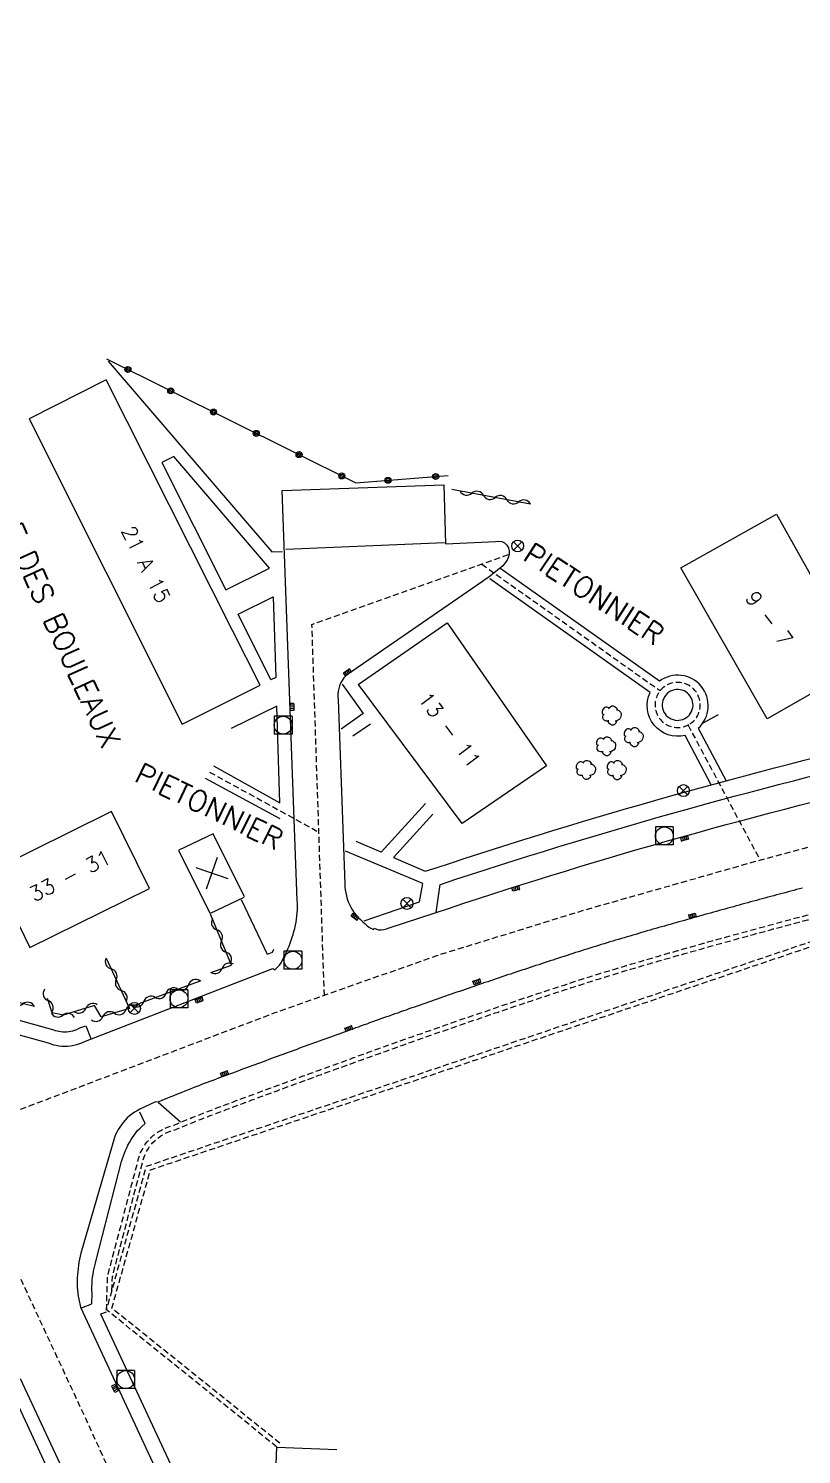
# Model space of a CAD drawing. Header units: millimetres. Extents: x 79000 to 80002, y 144000 to 145000.
# Drawn here: x 79533.8 to 79598.5, y 144551.8 to 144671.1 of the extents above; entities that cross this region are included whole.
import ezdxf
from ezdxf.enums import TextEntityAlignment as Align

# ---------------------------------------------------------------- set-up
doc = ezdxf.new("R2010")
doc.units = ezdxf.units.MM
doc.linetypes.add('DASHED', pattern=[0.75, 0.5, -0.25])
doc.layers.get('0').update_dxf_attribs({"linetype": 'CONTINUOUS'})
for name, color, linetype in [('W0001', 6, 'DASHED'), ('W0008', 7, 'CONTINUOUS'), ('W0017', 7, 'CONTINUOUS'), ('W0100', 7, 'CONTINUOUS'), ('W0112', 1, 'DASHED'), ('W0300', 7, 'CONTINUOUS'), ('W0310', 3, 'CONTINUOUS'), ('W0322', 7, 'CONTINUOUS'), ('W0400', 7, 'CONTINUOUS'), ('W0420', 7, 'CONTINUOUS'), ('W0469', 7, 'CONTINUOUS'), ('W0989', 7, 'CONTINUOUS'), ('W0991', 7, 'CONTINUOUS')]:
    doc.layers.add(name, color=color, linetype=linetype)
doc.styles.get("Standard").update_dxf_attribs({"font": 'romans.shx', "width": 0.85})

# ---------------------------------------------------------------- blocks, each defined once
blk = doc.blocks.new('t322o')
at = {"color": 0, "linetype": 'Continuous'}
for radius in [0.25, 0.15]:
    blk.add_circle((0, 0), radius, dxfattribs=at)
blk = doc.blocks.new('t310o')
at = {"color": 0, "linetype": 'Continuous'}
for centre, start, end in [((-0.5, 0.38), 216.8699, 323.1304), ((0.5, -0.37), 36.8699, 143.1303)]:
    blk.add_arc(centre, 0.625, start, end, dxfattribs=at)
blk = doc.blocks.new('t991o')
at = {"color": 0, "linetype": 'Continuous'}
for p, q in [((-1, 1), (1, -1)), ((-1, -1), (1, 1))]:
    blk.add_line(p, q, dxfattribs=at)
blk = doc.blocks.new('T400')
for p, q in [((-0.15, 0.3), (0.15, 0.3)), ((-0.15, -0.25), (-0.15, 0.3)), ((-0.15, 0.15), (0.15, 0.15)), ((-0.15, 0), (0.15, 0)), ((0.15, 0.3), (0.15, -0.25)), ((-0.15, -0.15), (0.15, -0.15)), ((-0.15, -0.25), (-0.15, -0.3)), ((-0.15, -0.3), (0.15, -0.3)), ((0.15, -0.3), (0.15, -0.25))]:
    blk.add_line(p, q)
blk = doc.blocks.new('T420')
for p, q in [((0.75, 0.75), (-0.75, 0.75)), ((-0.75, 0.75), (-0.75, -0.75)), ((0.75, 0.75), (0.75, -0.75)), ((0.75, -0.75), (-0.75, -0.75))]:
    blk.add_line(p, q)
blk.add_ellipse((0, 0), major_axis=(-0.53, 0.53), ratio=1, start_param=3.926991, end_param=10.210176)
blk = doc.blocks.new('T300')
for p, q in [((-0.8, 0.51), (-0.86, 0.34)), ((-0.86, 0.34), (-0.86, 0.17)), ((-0.86, 0.17), (-0.74, 0.06)), ((-0.69, 0.63), (-0.8, 0.51)), ((-0.8, -0.06), (-0.74, 0.06)), ((-0.74, 0.06), (-0.69, 0.11)), ((-0.57, 0.69), (-0.69, 0.63)), ((-0.46, 0.69), (-0.57, 0.69)), ((-0.29, 0.63), (-0.46, 0.69)), ((-0.29, 0.63), (-0.17, 0.74)), ((-0.23, 0.57), (-0.29, 0.63)), ((-0.17, 0.74), (-0.06, 0.8)), ((-0.06, 0.8), (0.06, 0.8)), ((0.06, 0.8), (0.23, 0.74)), ((0.23, 0.74), (0.34, 0.63)), ((0.34, 0.63), (0.4, 0.51)), ((0.46, 0.46), (0.34, 0.46)), ((0.4, 0.51), (0.4, 0.46)), ((0.57, 0.4), (0.46, 0.46)), ((0.57, 0.4), (0.69, 0.29)), ((0.69, 0.29), (0.74, 0.17)), ((0.74, 0.06), (0.69, -0.17)), ((0.74, 0.17), (0.74, 0.06)), ((-0.8, -0.17), (-0.8, -0.06)), ((-0.8, -0.23), (-0.8, -0.17)), ((-0.74, -0.34), (-0.8, -0.23)), ((-0.69, -0.4), (-0.74, -0.34)), ((-0.51, -0.46), (-0.69, -0.4)), ((-0.4, -0.46), (-0.51, -0.46)), ((-0.4, -0.46), (-0.34, -0.46)), ((-0.34, -0.46), (-0.34, -0.4)), ((-0.34, -0.51), (-0.34, -0.46)), ((-0.29, -0.63), (-0.34, -0.51)), ((-0.17, -0.74), (-0.29, -0.63)), ((-0.06, -0.8), (-0.17, -0.74)), ((0.06, -0.8), (-0.06, -0.8)), ((0.17, -0.74), (0.06, -0.8)), ((0.23, -0.69), (0.17, -0.74)), ((0.29, -0.46), (0.23, -0.46)), ((0.29, -0.63), (0.23, -0.69)), ((0.46, -0.4), (0.29, -0.46)), ((0.34, -0.51), (0.29, -0.63)), ((0.34, -0.51), (0.34, -0.46)), ((0.57, -0.34), (0.46, -0.4)), ((0.63, -0.29), (0.57, -0.34)), ((0.69, -0.17), (0.63, -0.29))]:
    blk.add_line(p, q)
blk = doc.blocks.new('T469')
at = {"color": 0, "linetype": 'Continuous', "flags": 128}
for points in [[(-0.35, 0.35), (0.35, -0.35)], [(-0.35, -0.35), (0.35, 0.35)]]:
    blk.add_lwpolyline(points, dxfattribs=at)
at = {"color": 0, "linetype": 'Continuous'}
blk.add_circle((0, 0), 0.5, dxfattribs=at)

msp = doc.modelspace()

# ---------------------------------------------------------------- linework, layer by layer
at = {"layer": 'W0001', "flags": 128}
for points in [[(79487.73, 144672.3), (79488.18, 144668.14), (79489.57, 144661.9), (79491.22, 144656.95), (79494.01, 144650.46), (79497.17, 144643.68), (79514.29, 144607.08), (79522.29, 144589.86), (79538.58, 144554.87), (79548.62, 144532.86), (79552.5, 144523.52), (79556.65, 144511.58), (79560.17, 144498.38), (79561.83, 144488.16), (79562.66, 144478.72), (79562.75, 144470.06), (79562.09, 144463.11), (79560.52, 144456.07), (79558.71, 144450.34), (79555.05, 144442.67), (79551.39, 144436.85), (79546.26, 144430.27), (79541.64, 144425.48), (79535.15, 144420.15), (79531.51, 144417.75), (79526.07, 144414.74), (79520.9, 144412.47), (79515.11, 144410.68), (79506.39, 144409.02), (79497.25, 144408.43), (79466.29, 144406.89), (79415.07, 144405.02), (79390.29, 144404), (79341.39, 144401.97), (79331.74, 144403.07)], [(79558.58, 144590.24), (79557.54, 144621.25), (79573.99, 144627.1)], [(79571.75, 144626.3), (79586.68, 144615.72)], [(79527.54, 144578.58), (79554.45, 144588.79), (79568, 144593.57), (79580.46, 144597.41), (79594.4, 144601.37), (79605.54, 144604.38), (79612.36, 144606.06), (79620.36, 144607.93), (79628.79, 144610.15), (79635.25, 144612.18), (79640.38, 144614.15), (79642.88, 144615.23), (79644.33, 144615.93)], [(79589.02, 144612.84), (79595.05, 144601.55)], [(79548.97, 144608.91), (79558.12, 144603.89)]]:
    msp.add_lwpolyline(points, dxfattribs=at)
msp.add_lwpolyline([(79589.18, 144612.94, 1), (79587.12, 144616.11, 1)], format="xyb", close=True, dxfattribs=at)
at = {"layer": 'W0008', "flags": 128}
for points in [[(79528.38, 144588.21), (79535.45, 144586.26), (79535.67, 144586.17), (79535.9, 144586.11), (79536.13, 144586.06), (79536.36, 144586.02), (79536.6, 144586), (79536.84, 144585.99), (79537.08, 144585.99), (79537.34, 144586.02), (79537.6, 144586.06), (79537.85, 144586.12), (79538.1, 144586.2), (79538.34, 144586.3), (79538.58, 144586.41), (79554.26, 144592.48), (79554.44, 144592.37), (79554.82, 144592.75), (79554.96, 144592.97), (79555.08, 144593.2), (79555.2, 144593.42), (79555.32, 144593.66), (79555.42, 144593.89), (79555.53, 144594.12), (79555.63, 144594.36), (79555.72, 144594.6), (79555.81, 144594.85), (79555.89, 144595.09), (79555.96, 144595.34), (79556.03, 144595.59), (79556.1, 144595.84), (79556.16, 144596.1), (79556.21, 144596.35), (79556.25, 144596.61), (79556.28, 144596.88), (79556.3, 144597.14), (79556.32, 144597.4), (79556.33, 144597.66), (79556.32, 144597.93), (79556.31, 144598.19), (79556.01, 144606.49), (79555.04, 144632.46), (79568.57, 144632.94), (79568.71, 144627.99), (79572.93, 144628.19), (79573.2, 144628.22), (79573.44, 144628.19), (79573.66, 144628.07), (79573.86, 144627.89), (79574, 144627.66), (79574.04, 144627.42), (79574.04, 144627.17), (79573.99, 144626.92), (79573.88, 144626.63), (79573.69, 144626.37), (79573.51, 144626.17), (79573.31, 144625.99), (79573.11, 144625.82), (79572.9, 144625.65), (79572.69, 144625.48), (79572.48, 144625.32), (79572.26, 144625.16), (79572.04, 144625.01), (79571.82, 144624.86), (79560.59, 144617.12), (79560.38, 144616.96), (79560.21, 144616.78), (79560.06, 144616.57), (79559.94, 144616.35), (79559.85, 144616.12), (79559.78, 144615.9), (79559.73, 144615.67), (79559.71, 144615.44), (79559.71, 144615.2), (79559.73, 144614.96), (79560.28, 144599.56), (79560.3, 144599.3), (79560.32, 144599.05), (79560.37, 144598.8), (79560.42, 144598.55), (79560.49, 144598.31), (79560.58, 144598.07), (79560.68, 144597.83), (79560.79, 144597.6), (79560.93, 144597.37), (79561.08, 144597.15), (79561.24, 144596.95), (79561.42, 144596.75), (79561.6, 144596.57), (79561.79, 144596.39), (79561.99, 144596.21), (79562.17, 144596.05), (79562.37, 144595.91), (79562.57, 144595.79), (79562.7, 144595.74), (79562.76, 144595.85), (79563.09, 144595.72), (79563.33, 144595.71), (79563.56, 144595.74), (79563.78, 144595.79), (79564, 144595.87), (79569.05, 144597.54, -0.023119), (79608.25, 144608.55)], [(79590.97, 144607.85), (79588.77, 144611.98, -0.632811), (79585.85, 144615.56), (79572.43, 144625.06)], [(79589.88, 144612.58, 0.952752), (79586.62, 144616.5), (79573.26, 144625.97)], [(79564.36, 144601.78), (79567.03, 144600.61), (79567.93, 144600.9, -0.023132), (79607.47, 144612.01)], [(79567.93, 144597.17), (79568.27, 144599.5), (79568.38, 144599.54, -0.023126), (79607.78, 144610.61), (79614.73, 144612.1), (79615.83, 144610.31)]]:
    msp.add_lwpolyline(points, format="xyb", dxfattribs=at)
for points in [[(79568.64, 144628.07), (79555.35, 144627.53)], [(79549.29, 144609.43), (79554.84, 144606.35), (79554.61, 144614.42), (79550.79, 144612.56)], [(79589.87, 144612.59), (79592.22, 144608.19)], [(79554.89, 144605), (79548.64, 144608.38)], [(79561.92, 144596.48), (79566.55, 144598.05), (79566.81, 144599.58), (79560.35, 144602.3)], [(79563.34, 144602.2), (79561.25, 144603.11)], [(79598.59, 144599.2), (79598.35, 144599.14), (79598.11, 144599.08), (79597.87, 144599.01), (79597.63, 144598.95), (79597.39, 144598.89), (79597.15, 144598.82), (79596.91, 144598.76), (79596.67, 144598.69), (79596.43, 144598.63), (79596.19, 144598.56), (79595.94, 144598.5), (79595.7, 144598.44), (79595.46, 144598.37), (79595.22, 144598.31), (79594.98, 144598.24), (79594.74, 144598.18), (79594.5, 144598.11), (79594.26, 144598.05), (79594.02, 144597.98), (79593.78, 144597.92), (79593.54, 144597.85), (79593.3, 144597.78), (79593.06, 144597.72), (79592.82, 144597.65), (79592.58, 144597.59), (79592.34, 144597.52), (79592.1, 144597.45), (79591.86, 144597.39), (79591.62, 144597.32), (79591.39, 144597.25), (79591.15, 144597.19), (79590.91, 144597.12), (79590.66, 144597.05), (79590.42, 144596.99), (79590.18, 144596.92), (79589.94, 144596.85), (79589.7, 144596.78), (79589.46, 144596.72), (79589.22, 144596.65), (79588.98, 144596.58), (79588.73, 144596.51), (79588.49, 144596.44), (79588.25, 144596.38), (79588.01, 144596.31), (79587.77, 144596.24), (79587.53, 144596.17), (79587.29, 144596.1), (79587.05, 144596.03), (79586.81, 144595.96), (79586.57, 144595.9), (79586.32, 144595.83), (79586.08, 144595.76), (79585.84, 144595.69), (79585.6, 144595.62), (79585.36, 144595.55), (79585.12, 144595.48), (79584.88, 144595.41), (79584.64, 144595.34), (79584.4, 144595.27), (79584.16, 144595.2), (79583.92, 144595.13), (79583.68, 144595.05), (79583.44, 144594.98), (79583.2, 144594.91), (79582.96, 144594.84), (79582.72, 144594.77), (79582.48, 144594.7), (79582.24, 144594.62), (79582, 144594.55), (79581.76, 144594.48), (79581.52, 144594.4), (79581.28, 144594.33), (79581.04, 144594.26), (79580.8, 144594.18), (79580.56, 144594.11), (79580.32, 144594.03), (79580.09, 144593.96), (79579.85, 144593.88), (79579.61, 144593.81), (79579.37, 144593.73), (79579.13, 144593.65), (79578.89, 144593.58), (79578.65, 144593.5), (79578.42, 144593.42), (79578.18, 144593.35), (79577.94, 144593.27), (79577.7, 144593.19), (79577.47, 144593.11), (79577.23, 144593.04), (79576.99, 144592.96), (79576.76, 144592.88), (79576.52, 144592.8), (79576.28, 144592.73), (79576.04, 144592.65), (79575.81, 144592.57), (79575.57, 144592.49), (79575.33, 144592.41), (79575.1, 144592.33), (79574.86, 144592.25), (79574.62, 144592.18), (79574.39, 144592.1), (79574.15, 144592.02), (79573.91, 144591.94), (79573.68, 144591.86), (79573.44, 144591.78), (79573.2, 144591.7), (79572.97, 144591.62), (79572.73, 144591.54), (79572.49, 144591.46), (79572.26, 144591.38), (79572.02, 144591.3), (79571.79, 144591.22), (79571.55, 144591.14), (79571.31, 144591.06), (79571.08, 144590.98), (79570.84, 144590.9), (79570.61, 144590.82), (79570.37, 144590.74), (79570.13, 144590.65), (79569.9, 144590.57), (79569.66, 144590.49), (79569.43, 144590.41), (79569.19, 144590.33), (79568.95, 144590.25), (79568.72, 144590.17), (79568.48, 144590.08), (79568.25, 144590), (79568.01, 144589.92), (79567.78, 144589.84), (79567.54, 144589.76), (79567.3, 144589.67), (79567.07, 144589.59), (79566.83, 144589.51), (79566.6, 144589.43), (79566.36, 144589.34), (79566.13, 144589.26), (79565.89, 144589.18), (79565.66, 144589.1), (79565.42, 144589.01), (79565.19, 144588.93), (79564.95, 144588.85), (79564.72, 144588.76), (79564.48, 144588.68), (79564.25, 144588.6), (79564.01, 144588.51), (79563.78, 144588.43), (79563.54, 144588.35), (79563.31, 144588.26), (79563.07, 144588.18), (79562.84, 144588.1), (79562.6, 144588.01), (79562.37, 144587.93), (79562.13, 144587.84), (79561.9, 144587.76), (79561.66, 144587.68), (79561.43, 144587.59), (79561.19, 144587.51), (79560.96, 144587.42), (79560.72, 144587.34), (79560.49, 144587.25), (79560.25, 144587.17), (79560.02, 144587.08), (79559.78, 144587), (79559.55, 144586.91), (79559.31, 144586.83), (79559.08, 144586.74), (79558.84, 144586.66), (79558.61, 144586.57), (79558.38, 144586.49), (79558.14, 144586.4), (79557.91, 144586.32), (79557.67, 144586.23), (79557.44, 144586.15), (79557.2, 144586.06), (79556.97, 144585.98), (79556.73, 144585.89), (79556.5, 144585.81), (79556.27, 144585.72), (79556.03, 144585.63), (79555.8, 144585.55), (79555.56, 144585.46), (79555.33, 144585.38), (79555.09, 144585.29), (79554.86, 144585.2), (79554.63, 144585.12), (79554.39, 144585.03), (79554.16, 144584.95), (79553.92, 144584.86), (79553.69, 144584.77), (79553.46, 144584.69), (79553.22, 144584.6), (79552.99, 144584.51), (79552.75, 144584.43), (79552.52, 144584.34), (79552.29, 144584.26), (79552.05, 144584.17), (79551.82, 144584.08), (79551.58, 144584), (79551.35, 144583.91), (79551.12, 144583.82), (79550.88, 144583.74), (79550.65, 144583.65), (79550.41, 144583.56), (79550.18, 144583.48), (79549.95, 144583.39), (79549.71, 144583.3), (79549.48, 144583.21), (79549.24, 144583.12), (79549, 144583.03), (79548.77, 144582.95), (79548.53, 144582.86), (79548.3, 144582.77), (79548.07, 144582.68), (79547.83, 144582.58), (79547.6, 144582.49), (79547.36, 144582.4), (79547.13, 144582.31), (79546.9, 144582.22), (79546.66, 144582.12), (79546.43, 144582.03), (79546.19, 144581.94), (79545.96, 144581.84), (79545.73, 144581.75), (79545.5, 144581.66), (79545.26, 144581.56), (79545.03, 144581.46), (79544.66, 144581.3), (79544.45, 144581.33), (79543.14, 144580.71), (79542.91, 144580.59), (79542.69, 144580.46), (79542.47, 144580.31), (79542.27, 144580.15), (79542.08, 144579.98), (79541.9, 144579.79), (79541.74, 144579.61), (79541.59, 144579.42), (79541.45, 144579.22), (79541.32, 144579.02), (79541.21, 144578.8), (79541.1, 144578.59), (79541.01, 144578.36), (79538.2, 144568.68), (79538.14, 144568.43), (79538.09, 144568.17), (79538.04, 144567.92), (79538, 144567.66), (79537.97, 144567.4), (79537.94, 144567.14), (79537.92, 144566.88), (79537.9, 144566.62), (79537.89, 144566.36), (79537.88, 144566.1), (79537.89, 144565.84), (79537.91, 144565.58), (79537.93, 144565.33), (79537.97, 144565.08), (79538.03, 144564.82), (79538.16, 144564.15), (79545.84, 144547.65)], [(79553.82, 144593.67), (79554.24, 144593.86), (79554.35, 144594.1)], [(79528.68, 144589.37), (79535.81, 144587.39), (79536.04, 144587.31), (79536.2, 144587.26), (79536.36, 144587.23), (79536.52, 144587.2), (79536.68, 144587.19), (79536.84, 144587.18), (79537, 144587.19), (79537.19, 144587.2), (79537.36, 144587.23), (79537.53, 144587.27), (79537.69, 144587.33), (79537.85, 144587.39), (79538.1, 144587.51), (79538.6, 144587.7), (79539.04, 144586.64)], [(79546.53, 144579.62), (79544.66, 144581.28)], [(79538.24, 144564.11), (79539.11, 144564.45), (79539.13, 144565.32), (79539.11, 144565.61), (79539.11, 144565.89), (79539.13, 144566.17), (79539.15, 144566.45), (79539.18, 144566.68), (79539.22, 144566.92), (79539.26, 144567.16), (79539.3, 144567.39), (79539.36, 144567.62), (79539.41, 144567.85), (79539.48, 144568.08), (79541.61, 144576.35), (79541.68, 144576.58), (79541.76, 144576.81), (79541.85, 144577.04), (79541.94, 144577.27), (79542.04, 144577.49), (79542.14, 144577.71), (79542.26, 144577.92), (79542.38, 144578.13), (79542.51, 144578.34), (79542.65, 144578.55), (79542.79, 144578.74), (79542.95, 144578.93), (79543.12, 144579.1), (79543.3, 144579.27), (79543.58, 144579.51), (79543.13, 144580.48)], [(79539.84, 144563.59), (79547.01, 144548.2)], [(79539.86, 144563.59), (79540.33, 144563.78)], [(79533.13, 144558.2), (79539.56, 144544.38)], [(79532.13, 144557.68), (79538.53, 144543.9)]]:
    msp.add_lwpolyline(points, dxfattribs=at)
msp.add_lwpolyline([(79588.89, 144613.47, 1), (79587.41, 144615.58, 1)], format="xyb", close=True, dxfattribs=at)
at = {"layer": 'W0017', "flags": 128}
for points in [[(79540.47, 144643.28), (79554.18, 144627.34), (79555.08, 144627.35)], [(79560.08, 144616.27), (79561.83, 144613.81), (79559.98, 144612.49)], [(79590.3, 144613.04), (79591.58, 144613.73)], [(79560.95, 144611.94), (79562.43, 144612.94)], [(79567.04, 144606.29), (79563.33, 144602.21)], [(79564.36, 144601.77), (79567.67, 144605.39)], [(79551.62, 144598.26), (79553.8, 144593.67)]]:
    msp.add_lwpolyline(points, dxfattribs=at)
for points in [[(79553.98, 144625.97), (79545.98, 144635.31), (79544.98, 144634.79), (79550.34, 144624.15)], [(79554.1, 144616.63), (79551.36, 144622.11), (79554.29, 144623.57), (79554.52, 144616.81)]]:
    msp.add_lwpolyline(points, close=True, dxfattribs=at)
at = {"layer": 'W0100', "flags": 128}
for points in [[(79550.89, 144620.75), (79540.31, 144641.72), (79533.86, 144638.46), (79546.67, 144612.92), (79553.2, 144616.19)], [(79603.52, 144617.85), (79595.65, 144613.35), (79588.42, 144625.98), (79596.43, 144630.48)], [(79533.92, 144594.24), (79543.94, 144599.16), (79540.77, 144605.61), (79530.76, 144600.68)]]:
    msp.add_lwpolyline(points, close=True, dxfattribs=at)
for points in [[(79561.42, 144616.23), (79568.87, 144621.39), (79577.16, 144609.43), (79570.11, 144604.62), (79561.43, 144616.23)], [(79551.89, 144598.47), (79549.27, 144603.74), (79546.41, 144602.38)], [(79551.84, 144598.42), (79549.03, 144597.09), (79546.39, 144602.35)], [(79559.71, 144535.89), (79553.96, 144536.12), (79554.61, 144552.46), (79559.61, 144552.26)]]:
    msp.add_lwpolyline(points, dxfattribs=at)
at = {"layer": 'W0112', "flags": 128}
for points in [[(79554.61, 144552.46), (79540.35, 144563.93), (79543.69, 144575.95), (79608.84, 144597.96), (79652.21, 144613)], [(79554.86, 144552.78), (79540.8, 144564.07), (79544.02, 144575.64), (79608.97, 144597.58), (79652.34, 144612.62)], [(79540.34, 144563.91), (79540.44, 144566.78), (79542.97, 144576.33), (79543.03, 144576.6), (79543.11, 144576.85), (79543.2, 144577.1), (79543.32, 144577.33), (79543.45, 144577.56), (79543.59, 144577.78), (79543.76, 144577.99), (79543.94, 144578.19), (79544.11, 144578.37), (79544.29, 144578.53), (79544.48, 144578.68), (79544.68, 144578.82), (79544.88, 144578.94), (79545.1, 144579.06), (79545.31, 144579.16), (79545.54, 144579.25), (79545.77, 144579.33), (79546.01, 144579.39), (79546.58, 144579.64), (79546.81, 144579.73), (79547.04, 144579.83), (79547.27, 144579.92), (79547.5, 144580.01), (79547.73, 144580.1), (79547.96, 144580.19), (79548.19, 144580.28), (79548.43, 144580.37), (79548.66, 144580.46), (79548.89, 144580.55), (79549.12, 144580.64), (79549.35, 144580.73), (79549.58, 144580.82), (79549.81, 144580.91), (79550.04, 144580.99), (79550.28, 144581.08), (79550.51, 144581.17), (79550.74, 144581.25), (79550.97, 144581.34), (79551.21, 144581.43), (79551.44, 144581.51), (79551.67, 144581.6), (79551.91, 144581.69), (79552.14, 144581.77), (79552.37, 144581.86), (79552.61, 144581.95), (79552.84, 144582.03), (79553.08, 144582.12), (79553.31, 144582.21), (79553.54, 144582.29), (79553.78, 144582.38), (79554.01, 144582.47), (79554.24, 144582.55), (79554.48, 144582.64), (79554.71, 144582.72), (79554.94, 144582.81), (79555.18, 144582.9), (79555.41, 144582.98), (79555.65, 144583.07), (79555.88, 144583.15), (79556.11, 144583.24), (79556.35, 144583.33), (79556.58, 144583.41), (79556.81, 144583.5), (79557.05, 144583.58), (79557.28, 144583.67), (79557.52, 144583.75), (79557.75, 144583.84), (79557.98, 144583.92), (79558.22, 144584.01), (79558.45, 144584.09), (79558.69, 144584.18), (79558.92, 144584.26), (79559.15, 144584.35), (79559.39, 144584.43), (79559.62, 144584.52), (79559.86, 144584.6), (79560.09, 144584.69), (79560.32, 144584.77), (79560.56, 144584.86), (79560.79, 144584.94), (79561.03, 144585.03), (79561.26, 144585.11), (79561.49, 144585.2), (79561.73, 144585.28), (79561.96, 144585.36), (79562.2, 144585.45), (79562.43, 144585.53), (79562.66, 144585.62), (79562.9, 144585.7), (79563.13, 144585.78), (79563.37, 144585.87), (79563.6, 144585.95), (79563.83, 144586.04), (79564.07, 144586.12), (79564.3, 144586.2), (79564.54, 144586.29), (79564.77, 144586.37), (79565.01, 144586.45), (79565.24, 144586.54), (79565.48, 144586.62), (79565.71, 144586.7), (79565.94, 144586.78), (79566.18, 144586.87), (79566.41, 144586.95), (79566.65, 144587.03), (79566.88, 144587.11), (79567.12, 144587.2), (79567.35, 144587.28), (79567.59, 144587.36), (79567.82, 144587.44), (79568.06, 144587.53), (79568.29, 144587.61), (79568.52, 144587.69), (79568.76, 144587.77), (79568.99, 144587.85), (79569.23, 144587.93), (79569.46, 144588.02), (79569.7, 144588.1), (79569.93, 144588.18), (79570.17, 144588.26), (79570.4, 144588.34), (79570.64, 144588.42), (79570.87, 144588.5), (79571.11, 144588.58), (79571.34, 144588.66), (79571.58, 144588.74), (79571.81, 144588.82), (79572.05, 144588.9), (79572.28, 144588.98), (79572.52, 144589.06), (79572.75, 144589.14), (79572.99, 144589.22), (79573.22, 144589.3), (79573.46, 144589.38), (79573.7, 144589.46), (79573.93, 144589.54), (79574.17, 144589.62), (79574.4, 144589.7), (79574.64, 144589.78), (79574.87, 144589.86), (79575.11, 144589.94), (79575.34, 144590.02), (79575.58, 144590.09), (79575.82, 144590.17), (79576.05, 144590.25), (79576.29, 144590.33), (79576.52, 144590.41), (79576.76, 144590.49), (79576.99, 144590.56), (79577.23, 144590.64), (79577.47, 144590.72), (79577.7, 144590.8), (79577.94, 144590.87), (79578.17, 144590.95), (79578.41, 144591.03), (79578.65, 144591.1), (79578.88, 144591.18), (79579.12, 144591.26), (79579.35, 144591.33), (79579.59, 144591.41), (79579.83, 144591.49), (79580.06, 144591.56), (79580.3, 144591.64), (79580.53, 144591.71), (79580.77, 144591.79), (79581.01, 144591.86), (79581.24, 144591.93), (79581.48, 144592.01), (79581.72, 144592.08), (79581.95, 144592.15), (79582.19, 144592.23), (79582.43, 144592.3), (79582.66, 144592.37), (79582.9, 144592.44), (79583.14, 144592.52), (79583.38, 144592.59), (79583.61, 144592.66), (79583.85, 144592.73), (79584.09, 144592.8), (79584.33, 144592.87), (79584.57, 144592.94), (79584.8, 144593.01), (79585.04, 144593.08), (79585.28, 144593.15), (79585.52, 144593.22), (79585.76, 144593.29), (79586, 144593.36), (79586.24, 144593.43), (79586.48, 144593.5), (79586.71, 144593.57), (79586.95, 144593.64), (79587.19, 144593.71), (79587.43, 144593.78), (79587.67, 144593.84), (79587.91, 144593.91), (79588.15, 144593.98), (79588.39, 144594.05), (79588.63, 144594.12), (79588.87, 144594.19), (79589.11, 144594.25), (79589.35, 144594.32), (79589.59, 144594.39), (79589.83, 144594.46), (79590.07, 144594.52), (79590.31, 144594.59), (79590.55, 144594.66), (79590.8, 144594.73), (79591.04, 144594.79), (79591.28, 144594.86), (79591.52, 144594.93), (79591.76, 144594.99), (79591.99, 144595.06), (79592.23, 144595.13), (79592.47, 144595.19), (79592.71, 144595.26), (79592.95, 144595.33), (79593.19, 144595.39), (79593.43, 144595.46), (79593.67, 144595.52), (79593.91, 144595.59), (79594.14, 144595.65), (79594.38, 144595.72), (79594.62, 144595.78), (79594.86, 144595.85), (79595.1, 144595.91), (79595.34, 144595.98), (79595.58, 144596.04), (79595.82, 144596.11), (79596.06, 144596.17), (79596.3, 144596.24), (79596.54, 144596.3), (79596.77, 144596.37), (79597.01, 144596.43), (79597.25, 144596.49), (79597.49, 144596.56), (79597.73, 144596.62), (79597.97, 144596.68), (79598.21, 144596.75), (79598.45, 144596.81), (79598.69, 144596.87), (79598.93, 144596.94), (79599.17, 144597), (79599.41, 144597.06), (79599.65, 144597.13), (79599.89, 144597.19), (79600.13, 144597.25), (79600.37, 144597.31), (79600.61, 144597.38), (79600.85, 144597.44), (79601.09, 144597.5), (79601.33, 144597.56), (79601.57, 144597.63), (79601.81, 144597.69), (79602.05, 144597.75), (79602.29, 144597.81), (79602.53, 144597.87), (79602.77, 144597.93), (79603.01, 144598), (79603.25, 144598.06), (79603.49, 144598.12), (79603.73, 144598.18), (79603.97, 144598.24), (79604.21, 144598.3), (79604.45, 144598.36), (79604.69, 144598.42), (79604.93, 144598.48), (79605.17, 144598.54), (79605.41, 144598.6), (79605.65, 144598.66), (79605.89, 144598.72), (79606.13, 144598.78), (79606.37, 144598.84), (79606.61, 144598.9), (79606.85, 144598.96), (79607.09, 144599.02), (79607.14, 144599.03), (79609.38, 144599.46), (79609.79, 144598.29)], [(79540.8, 144565.55), (79540.84, 144566.72), (79543.35, 144576.24), (79543.41, 144576.49), (79543.49, 144576.72), (79543.57, 144576.94), (79543.67, 144577.15), (79543.79, 144577.35), (79543.92, 144577.55), (79544.06, 144577.74), (79544.23, 144577.92), (79544.39, 144578.08), (79544.55, 144578.22), (79544.72, 144578.36), (79544.9, 144578.48), (79545.08, 144578.6), (79545.28, 144578.7), (79545.47, 144578.79), (79545.68, 144578.87), (79545.89, 144578.95), (79546.14, 144579.02), (79546.74, 144579.27), (79546.96, 144579.36), (79547.19, 144579.45), (79547.42, 144579.55), (79547.65, 144579.64), (79547.88, 144579.73), (79548.11, 144579.82), (79548.34, 144579.91), (79548.57, 144580), (79548.8, 144580.09), (79549.03, 144580.18), (79549.26, 144580.27), (79549.49, 144580.36), (79549.72, 144580.44), (79549.95, 144580.53), (79550.18, 144580.62), (79550.42, 144580.71), (79550.65, 144580.79), (79550.88, 144580.88), (79551.11, 144580.97), (79551.35, 144581.05), (79551.58, 144581.14), (79551.81, 144581.23), (79552.05, 144581.31), (79552.28, 144581.4), (79552.51, 144581.49), (79552.75, 144581.57), (79552.98, 144581.66), (79553.21, 144581.75), (79553.45, 144581.83), (79553.68, 144581.92), (79553.91, 144582), (79554.15, 144582.09), (79554.38, 144582.18), (79554.62, 144582.26), (79554.85, 144582.35), (79555.08, 144582.43), (79555.32, 144582.52), (79555.55, 144582.61), (79555.78, 144582.69), (79556.02, 144582.78), (79556.25, 144582.86), (79556.48, 144582.95), (79556.72, 144583.04), (79556.95, 144583.12), (79557.19, 144583.21), (79557.42, 144583.29), (79557.65, 144583.38), (79557.89, 144583.46), (79558.12, 144583.55), (79558.35, 144583.63), (79558.59, 144583.72), (79558.82, 144583.8), (79559.06, 144583.89), (79559.29, 144583.97), (79559.52, 144584.06), (79559.76, 144584.14), (79559.99, 144584.23), (79560.23, 144584.31), (79560.46, 144584.4), (79560.69, 144584.48), (79560.93, 144584.57), (79561.16, 144584.65), (79561.39, 144584.74), (79561.63, 144584.82), (79561.86, 144584.9), (79562.1, 144584.99), (79562.33, 144585.07), (79562.56, 144585.16), (79562.8, 144585.24), (79563.03, 144585.32), (79563.27, 144585.41), (79563.5, 144585.49), (79563.74, 144585.58), (79563.97, 144585.66), (79564.2, 144585.74), (79564.44, 144585.83), (79564.67, 144585.91), (79564.91, 144585.99), (79565.14, 144586.07), (79565.37, 144586.16), (79565.61, 144586.24), (79565.84, 144586.32), (79566.08, 144586.41), (79566.31, 144586.49), (79566.55, 144586.57), (79566.78, 144586.65), (79567.01, 144586.74), (79567.25, 144586.82), (79567.48, 144586.9), (79567.72, 144586.98), (79567.95, 144587.07), (79568.19, 144587.15), (79568.42, 144587.23), (79568.66, 144587.31), (79568.89, 144587.39), (79569.13, 144587.47), (79569.36, 144587.56), (79569.59, 144587.64), (79569.83, 144587.72), (79570.06, 144587.8), (79570.3, 144587.88), (79570.53, 144587.96), (79570.77, 144588.04), (79571, 144588.12), (79571.24, 144588.2), (79571.47, 144588.28), (79571.71, 144588.36), (79571.94, 144588.44), (79572.18, 144588.53), (79572.41, 144588.61), (79572.65, 144588.69), (79572.88, 144588.77), (79573.12, 144588.84), (79573.35, 144588.92), (79573.59, 144589), (79573.82, 144589.08), (79574.06, 144589.16), (79574.29, 144589.24), (79574.53, 144589.32), (79574.76, 144589.4), (79575, 144589.48), (79575.24, 144589.56), (79575.47, 144589.64), (79575.71, 144589.71), (79575.94, 144589.79), (79576.18, 144589.87), (79576.41, 144589.95), (79576.65, 144590.03), (79576.88, 144590.11), (79577.12, 144590.18), (79577.35, 144590.26), (79577.59, 144590.34), (79577.83, 144590.42), (79578.06, 144590.49), (79578.3, 144590.57), (79578.53, 144590.65), (79578.77, 144590.72), (79579.01, 144590.8), (79579.24, 144590.88), (79579.48, 144590.95), (79579.71, 144591.03), (79579.95, 144591.1), (79580.18, 144591.18), (79580.42, 144591.25), (79580.65, 144591.33), (79580.89, 144591.4), (79581.13, 144591.48), (79581.36, 144591.55), (79581.6, 144591.63), (79581.83, 144591.7), (79582.07, 144591.77), (79582.31, 144591.84), (79582.54, 144591.92), (79582.78, 144591.99), (79583.02, 144592.06), (79583.25, 144592.13), (79583.49, 144592.2), (79583.73, 144592.28), (79583.97, 144592.35), (79584.2, 144592.42), (79584.44, 144592.49), (79584.68, 144592.56), (79584.92, 144592.63), (79585.16, 144592.7), (79585.39, 144592.77), (79585.63, 144592.84), (79585.87, 144592.91), (79586.11, 144592.98), (79586.35, 144593.05), (79586.59, 144593.12), (79586.83, 144593.19), (79587.06, 144593.25), (79587.3, 144593.32), (79587.54, 144593.39), (79587.78, 144593.46), (79588.02, 144593.53), (79588.26, 144593.6), (79588.5, 144593.66), (79588.74, 144593.73), (79588.98, 144593.8), (79589.22, 144593.87), (79589.46, 144593.94), (79589.7, 144594), (79589.94, 144594.07), (79590.18, 144594.14), (79590.42, 144594.21), (79590.66, 144594.27), (79590.9, 144594.34), (79591.14, 144594.41), (79591.38, 144594.48), (79591.62, 144594.54), (79591.86, 144594.61), (79592.1, 144594.68), (79592.34, 144594.74), (79592.58, 144594.81), (79592.82, 144594.87), (79593.06, 144594.94), (79593.29, 144595.01), (79593.53, 144595.07), (79593.77, 144595.14), (79594.01, 144595.2), (79594.25, 144595.27), (79594.49, 144595.33), (79594.73, 144595.4), (79594.97, 144595.46), (79595.2, 144595.53), (79595.44, 144595.59), (79595.68, 144595.66), (79595.92, 144595.72), (79596.16, 144595.79), (79596.4, 144595.85), (79596.64, 144595.92), (79596.88, 144595.98), (79597.12, 144596.04), (79597.36, 144596.11), (79597.6, 144596.17), (79597.83, 144596.23), (79598.07, 144596.3), (79598.31, 144596.36), (79598.55, 144596.42), (79598.79, 144596.49), (79599.03, 144596.55), (79599.27, 144596.61), (79599.51, 144596.68), (79599.75, 144596.74), (79599.99, 144596.8), (79600.23, 144596.87), (79600.47, 144596.93), (79600.71, 144596.99), (79600.95, 144597.05), (79601.19, 144597.11), (79601.43, 144597.18), (79601.67, 144597.24), (79601.91, 144597.3), (79602.14, 144597.36), (79602.38, 144597.42), (79602.62, 144597.48), (79602.86, 144597.55), (79603.1, 144597.61), (79603.34, 144597.67), (79603.58, 144597.73), (79603.82, 144597.79), (79604.06, 144597.85), (79604.3, 144597.91), (79604.54, 144597.97), (79604.78, 144598.03), (79605.02, 144598.09), (79605.26, 144598.15), (79605.5, 144598.21), (79605.74, 144598.27), (79605.98, 144598.33), (79606.22, 144598.39), (79606.46, 144598.45), (79606.71, 144598.51), (79606.95, 144598.57), (79607.19, 144598.63), (79607.23, 144598.64), (79609.12, 144599), (79609.41, 144598.16)]]:
    msp.add_lwpolyline(points, dxfattribs=at)
at = {"layer": 'W0310', "flags": 128}
for points in [[(79575.83, 144631.33), (79569.24, 144632.55)], [(79549.09, 144592.15), (79550.8, 144592.77), (79549.05, 144597.04)], [(79534.31, 144589.3), (79529.68, 144590.41), (79529.48, 144590.58), (79529.3, 144590.75), (79529.12, 144590.94), (79528.96, 144591.13), (79528.8, 144591.34), (79528.67, 144591.56), (79527.88, 144593.44)], [(79540.31, 144593.36), (79542.28, 144589.13), (79539.91, 144588.44), (79539.33, 144589.38), (79536.72, 144588.58), (79535.79, 144588.77), (79535.41, 144589.97)], [(79542.54, 144589.36), (79548.26, 144591.49)]]:
    msp.add_lwpolyline(points, dxfattribs=at)
at = {"layer": 'W0322', "flags": 128}
msp.add_lwpolyline([(79540.35, 144643.47), (79561.21, 144633.1), (79568.95, 144633.71)], dxfattribs=at)

# ---------------------------------------------------------------- block references
at = {"layer": 'W0300'}
for p in [(79582.69, 144613.64), (79582.22, 144611.07), (79584.53, 144611.83), (79580.53, 144609.08), (79583.1, 144609.07)]:
    msp.add_blockref('T300', p, dxfattribs=at)
at = {"layer": 'W0310'}
for p, rotation in [((79570.92, 144632.24), 169.4932926122302), ((79572.88, 144631.88), 169.4932926122302), ((79574.85, 144631.51), 169.4932926122302), ((79549.59, 144595.72), 112.2043640214825), ((79550.35, 144593.86), 112.2043640214825), ((79540.73, 144592.45), 294.9102669623236), ((79550.03, 144592.49), 19.97455591394217), ((79541.58, 144590.64), 294.9102669623236), ((79547.22, 144591.11), 20.45332685509241), ((79535.47, 144589.8), 107.6695068993974), ((79543.47, 144589.71), 20.45332685509241), ((79545.35, 144590.41), 20.45332685509241), ((79533.34, 144589.53), 166.5826660926804), ((79538.61, 144589.16), 197.1190650104785), ((79541.96, 144589.03), 196.236082413296), ((79536.69, 144588.58), 168.3830746374001), ((79540.04, 144588.47), 196.236082413296)]:
    msp.add_blockref('t310o', p, dxfattribs=dict(at, rotation=rotation))
at = {"layer": 'W0322'}
for p, rotation in [((79542.14, 144642.58), 333.5499341086475), ((79545.72, 144640.8), 333.5499341086475), ((79549.3, 144639.02), 333.5499341086475), ((79552.88, 144637.24), 333.5499341086475), ((79556.46, 144635.46), 333.5499341086475), ((79560.04, 144633.68), 333.5499341086475), ((79563.9, 144633.31), 4.524011162576913), ((79567.89, 144633.63), 4.524011162576913)]:
    msp.add_blockref('t322o', p, dxfattribs=dict(at, rotation=rotation))
at = {"layer": 'W0400'}
for p, rotation in [((79560.51, 144617.26), 124.6634341915413), ((79555.87, 144614.35), 182.0893436609979), ((79588.73, 144603.36), 285.8681435455126), ((79574.61, 144599.17), 103.1216933474976), ((79561.14, 144596.81), 52.78698944436084), ((79589.38, 144596.9), 285.2090814700734), ((79571.35, 144591.37), 109.1511043228972), ((79548.11, 144589.84), 110.2755110073212), ((79560.63, 144587.45), 110.1648787158824), ((79550.23, 144583.7), 111.0362666724573), ((79541.04, 144557.36), 207.329208714173)]:
    msp.add_blockref('T400', p, dxfattribs=dict(at, rotation=rotation))
at = {"layer": 'W0420'}
for p in [(79555.13, 144612.83), (79587.04, 144603.57), (79555.95, 144593.17), (79546.41, 144589.95), (79541.95, 144558.1)]:
    msp.add_blockref('T420', p, dxfattribs=at)
at = {"layer": 'W0469'}
for p in [(79574.76, 144627.82), (79588.63, 144607.36), (79565.49, 144597.92), (79542.68, 144589.14)]:
    msp.add_blockref('T469', p, dxfattribs=at)
at = {"layer": 'W0991', "rotation": 25.78298361803318}
msp.add_blockref('t991o', (79549.17, 144600.47), dxfattribs=at)

# ---------------------------------------------------------------- texts
at = {"layer": 'W0989'}
for s, rotation, p in [('AVENUE DES BOULEAUX', 294.4666, (79535.04, 144623.74)), ('PIETONNIER', 326.8675, (79581.15, 144623.81)), ('PIETONNIER', 334.0274, (79548.94, 144606.05))]:
    msp.add_text(s, height=1.75, rotation=rotation, dxfattribs=at).set_placement(p, align=Align.MIDDLE)
at = {"layer": 'W0991'}
for s, rotation, p in [('21 A 15', 296.7777, (79543.65, 144626.28)), ('9 - 7', 306.794, (79595.81, 144621.74)), ('13 - 11', 306.794, (79569.08, 144612.44)), ('33 - 31', 26.9982, (79537.29, 144600.25))]:
    msp.add_text(s, height=1.25, rotation=rotation, dxfattribs=at).set_placement(p, align=Align.MIDDLE)

doc.saveas('drawing.dxf')
